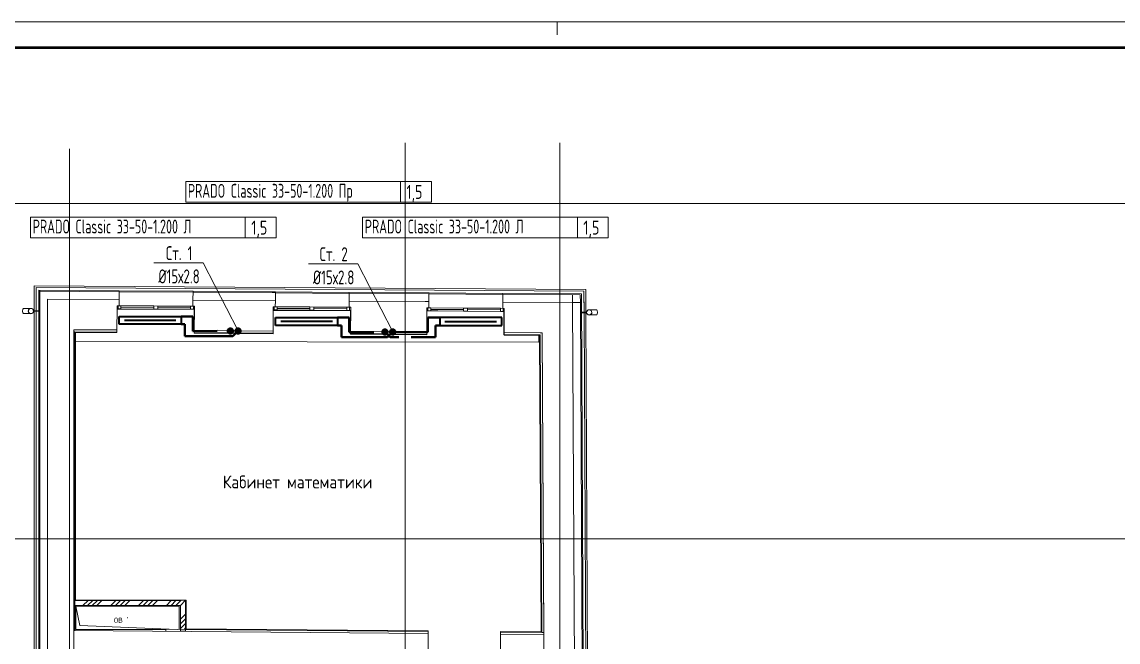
# Model space of a CAD drawing. Header units: millimetres. Extents: x -3929 to 624051, y 52832 to 514950.
# Drawn here: x 163627 to 184859, y 446915 to 458938 of the extents above; entities that cross this region are included whole.
import ezdxf
from ezdxf import colors
from ezdxf.entities.mleader import LeaderData, LeaderLine
from ezdxf.enums import TextEntityAlignment as Align
from ezdxf.math import Vec2, Vec3

# ---------------------------------------------------------------- set-up
doc = ezdxf.new("R2010")
doc.units = ezdxf.units.MM
for name, pattern in [('ADSK_Линия сетки', [25, 20, -2.5, 0, -2.5]), ('ADSK_Штриховая_ш2 п1', [3, 2, -1]), ('Hidden', [7.14375, 4.7625, -2.38125])]:
    doc.linetypes.add(name, pattern=pattern)
for name, color, linetype in [('9_Форматы', 7, 'Continuous'), ('ПРИБОРЫ', 3, 'Continuous'), ('статистика приборов', 252, 'Continuous'), ('стояки', 7, 'Continuous')]:
    doc.layers.add(name, color=color, linetype=linetype)
for name, color, linetype, lineweight in [('_ Окна', 7, 'Continuous', 9), ('Аннотация', 7, 'Continuous', 18), ('Марки помещений', 7, 'Continuous', 20), ('Обобщенные модели', 7, 'Continuous', 18), ('ОВ-О-Оборудование', 32, 'Continuous', 35), ('ОВ-рамка', 7, 'Continuous', 30), ('ОВ-ТЕКСТ', 7, 'Continuous', 25), ('Окна', 7, 'Continuous', 9), ('Оси', 253, 'Continuous', 9), ('Перекрытие', 7, 'Continuous', 18), ('Стены внутренние', 7, 'Continuous', 18), ('Стены наружные', 7, 'Continuous', 18), ('Стены несущие', 7, 'Continuous', 30), ('Стены отделка', 7, 'Continuous', 30), ('Стены штриховка', 7, 'Continuous', 9)]:
    doc.layers.add(name, color=color, linetype=linetype, lineweight=lineweight)
doc.layers.add('т11.1', color=1, linetype='Continuous', true_color=0xff0000)
doc.layers.add('т21.1', color=5, linetype='Continuous', true_color=0x0000ff)
doc.styles.add('GOST Common_2', font='GOST_Common.ttf', dxfattribs={"width": 0.9, "height": 250})
doc.styles.add('GOST Common_4', font='GOST_Common.ttf', dxfattribs={"width": 0.9, "height": 200})
doc.styles.add('СТИЛЬ', font='simplex.shx', dxfattribs={"width": 0.65})

# ---------------------------------------------------------------- blocks, each defined once
blk = doc.blocks.new('*U2938')
at = {"layer": 'ОВ-О-Оборудование', "color": 32, "ltscale": 0.1, "true_color": 0xcd6928}
for p, q in [((600, 75), (-600, 75)), ((-600, 75), (-600, -75)), ((-500, 0), (500, 0)), ((600, -75), (600, 75)), ((-600, -75), (600, -75))]:
    blk.add_line(p, q, dxfattribs=at)
blk = doc.blocks.new('4 этаж')
at = {"layer": '_ Окна', "color": 253, "lineweight": 0}
for p, q in [((356208, 43161), (356208, 43221)), ((356208, 43221), (356284, 43220)), ((356284, 43160), (356208, 43161)), ((356228, 43161), (356228, 43221)), ((356284, 43220), (356284, 43160)), ((356284, 43190), (356920, 43186)), ((356920, 43156), (356920, 43216)), ((356920, 43216), (356996, 43215)), ((356996, 43155), (356920, 43156)), ((356996, 43215), (356996, 43155)), ((356996, 43185), (357632, 43181)), ((357632, 43211), (357632, 43151)), ((357708, 43211), (357632, 43211)), ((357632, 43151), (357708, 43151)), ((357688, 43151), (357688, 43211)), ((357708, 43151), (357708, 43211)), ((359234, 43140), (359234, 43200)), ((359234, 43200), (359310, 43200)), ((359310, 43140), (359234, 43140)), ((359254, 43140), (359254, 43200)), ((359310, 43200), (359310, 43140)), ((359310, 43170), (359946, 43166)), ((359946, 43136), (359946, 43196)), ((359946, 43196), (360022, 43195)), ((360022, 43135), (359946, 43136)), ((360022, 43195), (360022, 43135)), ((360022, 43165), (360658, 43161)), ((360658, 43191), (360658, 43131)), ((360734, 43190), (360658, 43191)), ((360658, 43131), (360734, 43130)), ((360714, 43130), (360714, 43190)), ((360734, 43130), (360734, 43190)), ((362209, 43120), (362210, 43180)), ((362285, 43120), (362209, 43120)), ((362210, 43180), (362286, 43180)), ((362229, 43120), (362230, 43180)), ((362286, 43180), (362285, 43120)), ((362285, 43150), (362921, 43146)), ((362921, 43116), (362922, 43176)), ((362997, 43115), (362921, 43116)), ((362922, 43176), (362998, 43175)), ((362998, 43175), (362997, 43115)), ((362997, 43145), (363633, 43141)), ((363634, 43171), (363633, 43111)), ((363633, 43111), (363709, 43110)), ((363710, 43170), (363634, 43171)), ((363689, 43110), (363690, 43170)), ((363709, 43110), (363710, 43170))]:
    blk.add_line(p, q, dxfattribs=at)
at = {"layer": 'Обобщенные модели', "color": 253, "lineweight": 0}
for p, q in [((354437, 43168), (354395, 43168)), ((354437, 43168), (354443, 43168)), ((354443, 43168), (354448, 43168)), ((354448, 43168), (354454, 43168)), ((354454, 43168), (354459, 43168)), ((354459, 43168), (354465, 43168)), ((354465, 43168), (354470, 43168)), ((354470, 43168), (354475, 43168)), ((354475, 43168), (354480, 43168)), ((354480, 43168), (354484, 43168)), ((354484, 43168), (354489, 43168)), ((354489, 43168), (354493, 43168)), ((354493, 43168), (354498, 43168)), ((354498, 43168), (354502, 43168)), ((354502, 43168), (354506, 43168)), ((354506, 43168), (354510, 43168)), ((354510, 43168), (354513, 43168)), ((354513, 43168), (354516, 43168)), ((354516, 43168), (354520, 43168)), ((354520, 43168), (354523, 43168)), ((354523, 43168), (354525, 43168)), ((354525, 43168), (354528, 43168)), ((354691, 43123), (354592, 43123)), ((354592, 43113), (354691, 43113)), ((365366, 43141), (365368, 43141)), ((365368, 43141), (365370, 43141)), ((365370, 43141), (365373, 43141)), ((365373, 43141), (365376, 43141)), ((365376, 43141), (365380, 43141)), ((365380, 43141), (365383, 43141)), ((365383, 43141), (365387, 43141)), ((365387, 43141), (365391, 43141)), ((365391, 43141), (365395, 43141)), ((365395, 43141), (365399, 43141)), ((365399, 43141), (365403, 43141)), ((365403, 43141), (365408, 43141)), ((365408, 43141), (365412, 43141)), ((365412, 43141), (365417, 43141)), ((365417, 43141), (365422, 43141)), ((365422, 43141), (365427, 43142)), ((365427, 43142), (365433, 43142)), ((365433, 43142), (365438, 43142)), ((365438, 43142), (365443, 43142)), ((365443, 43142), (365449, 43142)), ((365449, 43142), (365455, 43142)), ((365455, 43142), (365457, 43142)), ((365499, 43142), (365457, 43142)), ((354395, 43068), (354437, 43068)), ((354439, 43068), (354437, 43068)), ((354445, 43068), (354439, 43068)), ((354451, 43068), (354445, 43068)), ((354456, 43068), (354451, 43068)), ((354461, 43068), (354456, 43068)), ((354467, 43068), (354461, 43068)), ((354472, 43068), (354467, 43068)), ((354477, 43068), (354472, 43068)), ((354482, 43068), (354477, 43068)), ((354486, 43068), (354482, 43068)), ((354491, 43068), (354486, 43068)), ((354495, 43068), (354491, 43068)), ((354499, 43068), (354495, 43068)), ((354504, 43068), (354499, 43068)), ((354507, 43068), (354504, 43068)), ((354511, 43068), (354507, 43068)), ((354515, 43068), (354511, 43068)), ((354518, 43068), (354515, 43068)), ((354521, 43068), (354518, 43068)), ((354524, 43068), (354521, 43068)), ((354526, 43068), (354524, 43068)), ((354528, 43068), (354526, 43068)), ((365303, 43096), (365204, 43095)), ((365204, 43085), (365303, 43086)), ((365369, 43041), (365367, 43041)), ((365372, 43041), (365369, 43041)), ((365375, 43041), (365372, 43041)), ((365378, 43041), (365375, 43041)), ((365381, 43041), (365378, 43041)), ((365385, 43041), (365381, 43041)), ((365389, 43041), (365385, 43041)), ((365393, 43041), (365389, 43041)), ((365397, 43041), (365393, 43041)), ((365401, 43041), (365397, 43041)), ((365406, 43041), (365401, 43041)), ((365410, 43041), (365406, 43041)), ((365415, 43041), (365410, 43041)), ((365420, 43041), (365415, 43041)), ((365425, 43042), (365420, 43041)), ((365430, 43042), (365425, 43042)), ((365435, 43042), (365430, 43042)), ((365441, 43042), (365435, 43042)), ((365446, 43042), (365441, 43042)), ((365452, 43042), (365446, 43042)), ((365457, 43042), (365452, 43042)), ((365457, 43042), (365500, 43042)), ((357412, 37396), (355412, 37396)), ((355412, 37396), (355412, 36946)), ((355412, 37396), (355487, 37021)), ((357412, 37396), (355412, 37396)), ((355412, 37396), (355412, 36946)), ((357412, 36947), (357412, 37396)), ((357412, 36947), (357412, 37396)), ((355412, 36946), (357151, 36946)), ((355412, 36946), (357151, 36946)), ((355487, 37021), (357373, 36947))]:
    blk.add_line(p, q, dxfattribs=at)
at = {"layer": 'Обобщенные модели', "color": 253, "linetype": 'Continuous', "lineweight": 0}
blk.add_line((365373, 43047), (365399, 43073), dxfattribs=at)
at = {"layer": 'Обобщенные модели', "color": 253, "lineweight": 0}
for centre, radius, start, end in [((354541, 43118), 52, 0, 180), ((354541, 43118), 52, 180, 0), ((354541, 43118), 50, 0, 180), ((354541, 43118), 50, 180, 0), ((365354, 43091), 52, 0.2912, 180.2912), ((365354, 43091), 50, 0.2912, 180.2912), ((365354, 43091), 52, 180.2912, 0.2912), ((365354, 43091), 50, 180.2912, 0.2912), ((356412, 37171), 2.5, 0, 180), ((356412, 37171), 2.5, 180, 0), ((356412, 37171), 2.5, 195, 210), ((356412, 37171), 2.5, 240, 0), ((356412, 37171), 2.5, 0, 105)]:
    blk.add_arc(centre, radius, start, end, dxfattribs=at)
for centre, major_axis, start_param, end_param in [((354395, 43118), (0, -50), 3.141593, 4.712389), ((354395, 43118), (0, -50), 4.712389, 6.283185), ((365500, 43092), (-0.3, 50), 4.712389, 6.283185), ((365500, 43092), (-0.3, 50), 3.141593, 4.712389)]:
    blk.add_ellipse(centre, major_axis=major_axis, ratio=0.309017, start_param=start_param, end_param=end_param, dxfattribs=at)
at = {"layer": 'Окна', "color": 253, "lineweight": 0}
for p, q in [((356208, 43221), (356208, 43161)), ((356284, 43220), (356208, 43221)), ((356208, 43161), (356284, 43160)), ((356284, 43220), (356920, 43216)), ((356920, 43156), (356284, 43160)), ((356996, 43215), (356920, 43216)), ((356920, 43156), (356996, 43155)), ((356996, 43215), (357632, 43211)), ((357632, 43151), (356996, 43155)), ((357708, 43211), (357632, 43211)), ((357632, 43151), (357708, 43151)), ((357708, 43151), (357708, 43211)), ((359234, 43200), (359234, 43140)), ((359310, 43200), (359234, 43200)), ((359234, 43140), (359310, 43140)), ((359310, 43200), (359946, 43196)), ((359946, 43136), (359310, 43140)), ((360022, 43195), (359946, 43196)), ((359946, 43136), (360022, 43135)), ((360022, 43195), (360658, 43191)), ((360658, 43131), (360022, 43135)), ((360734, 43190), (360658, 43191)), ((360658, 43131), (360734, 43130)), ((360734, 43130), (360734, 43190)), ((362210, 43180), (362209, 43120)), ((362209, 43120), (362285, 43120)), ((362286, 43180), (362210, 43180)), ((362921, 43116), (362285, 43120)), ((362286, 43180), (362922, 43176)), ((362921, 43116), (362997, 43115)), ((362998, 43175), (362922, 43176)), ((363633, 43111), (362997, 43115)), ((362998, 43175), (363634, 43171)), ((363633, 43111), (363709, 43110)), ((363710, 43170), (363634, 43171)), ((363709, 43110), (363710, 43170))]:
    blk.add_line(p, q, dxfattribs=at)
at = {"layer": 'Оси', "color": 253, "linetype": 'ADSK_Линия сетки', "lineweight": 0}
for p, q in [((361788, -2196), (361788, 46378)), ((364788, -2196), (364788, 46378)), ((355288, -2196), (355288, 46265)), ((351674, 45200), (417904, 45200)), ((351674, 38700), (417904, 38700))]:
    blk.add_line(p, q, dxfattribs=at)
at = {"layer": 'Перекрытие', "color": 253, "lineweight": 0}
for p, q in [((357674, 43151), (356208, 43151)), ((357702, 42707), (357702, 43151)), ((360732, 43130), (359234, 43130)), ((360732, 42869), (360732, 43130)), ((362422, 43119), (362209, 43119)), ((363698, 42656), (363698, 43110)), ((357705, 42707), (357702, 42707)), ((359232, 42874), (359232, 42707)), ((355403, 42529), (364378, 42516)), ((363706, 42656), (363698, 42656)), ((364378, 42516), (364378, 42644))]:
    blk.add_line(p, q, dxfattribs=at)
at = {"layer": 'Стены внутренние', "color": 253, "lineweight": 0}
for p, q in [((364378, 42550), (364393, 42550)), ((364393, 42538), (364378, 42538)), ((364393, 42550), (364393, 42538))]:
    blk.add_line(p, q, dxfattribs=at)
at = {"layer": 'Стены наружные', "color": 253, "lineweight": 0}
for p, q in [((354606, 43123), (354606, 43606)), ((354606, 43606), (365287, 43535)), ((354641, 43571), (354641, 43123)), ((354641, 43571), (365252, 43500)), ((365252, 43500), (354641, 43571)), ((365287, 43535), (365289, 43096)), ((357680, 43501), (356250, 43510)), ((357680, 43481), (356250, 43490)), ((360706, 43480), (359276, 43490)), ((360706, 43460), (359276, 43470)), ((363681, 43440), (362251, 43450)), ((363682, 43460), (362252, 43470)), ((365252, 43500), (365252, 43450)), ((365254, 43095), (365252, 43500)), ((365252, 43450), (365254, 43095)), ((354606, 32023), (354606, 43114)), ((354641, 43114), (354641, 32023)), ((365254, 43086), (365329, 28341)), ((365329, 28341), (365254, 43086)), ((365289, 43086), (365364, 28341))]:
    blk.add_line(p, q, dxfattribs=at)
at = {"layer": 'Стены несущие', "color": 253, "lineweight": 0}
for p, q in [((356249, 43340), (354861, 43350)), ((354861, 43350), (354861, 35508)), ((356248, 43220), (356249, 43340)), ((357679, 43331), (357678, 43211)), ((359275, 43320), (357679, 43331)), ((359274, 43200), (359275, 43320)), ((356205, 42751), (356208, 43161)), ((357708, 43151), (357705, 42741)), ((357709, 43211), (357708, 43211)), ((359231, 42730), (359234, 43140)), ((360705, 43310), (360704, 43190)), ((360705, 43310), (362175, 43301)), ((360734, 43130), (360731, 42720)), ((362250, 43300), (362175, 43301)), ((362206, 42710), (362209, 43120)), ((362250, 43180), (362250, 43300)), ((363680, 43290), (363680, 43170)), ((363680, 43290), (365033, 43281)), ((363709, 43110), (363706, 42700)), ((365033, 43281), (365072, 35480)), ((354861, 35508), (354861, 42760)), ((356205, 42751), (355371, 42756)), ((355371, 36925), (355371, 42756)), ((356205, 42751), (356205, 42751)), ((357705, 42741), (359231, 42730)), ((360731, 42720), (362131, 42711)), ((362131, 42711), (362206, 42710)), ((364446, 42695), (363706, 42700)), ((364446, 42695), (364475, 36845)), ((357437, 37509), (355381, 37509)), ((355381, 37509), (355381, 37409)), ((355381, 37409), (357437, 37409)), ((357437, 37515), (357437, 37503)), ((357537, 37515), (357437, 37515)), ((357437, 37409), (357437, 36909)), ((357537, 36909), (357537, 37515)), ((362237, 36864), (355371, 36925)), ((357437, 36909), (357537, 36909)), ((362234, 36554), (362237, 36864)), ((363637, 36852), (363634, 36542)), ((363637, 36852), (364475, 36845))]:
    blk.add_line(p, q, dxfattribs=at)
at = {"layer": 'Стены отделка', "color": 253, "lineweight": 0}
for p, q in [((356250, 43510), (354691, 43521)), ((354691, 43521), (354691, 35508)), ((354711, 43501), (356250, 43490)), ((354861, 42760), (354861, 43350)), ((356249, 43340), (356250, 43490)), ((356250, 43490), (356250, 43510)), ((357680, 43501), (357679, 43331)), ((357679, 43331), (357679, 43331)), ((357681, 43501), (357680, 43501)), ((357680, 43481), (359276, 43470)), ((359216, 43490), (357681, 43501)), ((359276, 43490), (359216, 43490)), ((359275, 43320), (359276, 43470)), ((359276, 43470), (359276, 43490)), ((360706, 43460), (360705, 43310)), ((362252, 43470), (360706, 43480)), ((360706, 43480), (360706, 43460)), ((362251, 43450), (360706, 43460)), ((362250, 43300), (362251, 43450)), ((362251, 43450), (362252, 43470)), ((363681, 43440), (363680, 43290)), ((363682, 43460), (363681, 43440)), ((363681, 43440), (365182, 43430)), ((365202, 43450), (363682, 43460)), ((365032, 43431), (365033, 43281)), ((365182, 43430), (365183, 43280)), ((365242, 35481), (365202, 43450)), ((362175, 43301), (362250, 43300)), ((365183, 43280), (365033, 43281)), ((355371, 42756), (355371, 42716)), ((355371, 42716), (355391, 42716)), ((355391, 42716), (355371, 42716)), ((355391, 36925), (355391, 42716)), ((355403, 42704), (356205, 42699)), ((355403, 37515), (355403, 42704)), ((356205, 42711), (356205, 42751)), ((356205, 42699), (356205, 42711)), ((357705, 42741), (357705, 42741)), ((357705, 42741), (357705, 42701)), ((357706, 42701), (357705, 42701)), ((357705, 42701), (357705, 42689)), ((357705, 42689), (359231, 42678)), ((359231, 42730), (359231, 42730)), ((359231, 42690), (359231, 42730)), ((359231, 42690), (359231, 42690)), ((359231, 42678), (359231, 42690)), ((360731, 42720), (360731, 42680)), ((360731, 42680), (360731, 42668)), ((362206, 42658), (362206, 42710)), ((363706, 42700), (363706, 42660)), ((364406, 42695), (364406, 42696)), ((364446, 42695), (364406, 42695)), ((364476, 36884), (364446, 42695)), ((360731, 42668), (362206, 42658)), ((362206, 42670), (362131, 42671)), ((363706, 42660), (363706, 42648)), ((363706, 42648), (364394, 42644)), ((364394, 42644), (364424, 36897)), ((364436, 36884), (364406, 42656)), ((355391, 37503), (357437, 37503)), ((357437, 37515), (355403, 37515)), ((357547, 37515), (357537, 37515)), ((357549, 36958), (357549, 37513)), ((357547, 36946), (357151, 36949)), ((357151, 36949), (357151, 36909)), ((362238, 36916), (357549, 36958)), ((355371, 36925), (355391, 36925)), ((362226, 36905), (362237, 36904)), ((362237, 36864), (362238, 36916)), ((363638, 36904), (363637, 36852)), ((363637, 36892), (363646, 36892)), ((363637, 36852), (363637, 36852)), ((364424, 36897), (363638, 36904)), ((363646, 36892), (363646, 36892)), ((364476, 36885), (364436, 36885)), ((364436, 36884), (364476, 36884)), ((364475, 36845), (364476, 36845)), ((364476, 36845), (364476, 36885))]:
    blk.add_line(p, q, dxfattribs=at)
at = {"layer": 'Стены штриховка', "color": 253, "lineweight": 0}
for p, q in [((354711, 35508), (354711, 43521)), ((354711, 43501), (354711, 35508)), ((365183, 43280), (365222, 35480)), ((356205, 42711), (355391, 42716)), ((355401, 42706), (356205, 42701)), ((355401, 37513), (355401, 42706)), ((357705, 42691), (359231, 42680)), ((357706, 42701), (359231, 42690)), ((360731, 42680), (360731, 42680)), ((362131, 42671), (360731, 42680)), ((360731, 42670), (362206, 42660)), ((364406, 42656), (363706, 42660)), ((363706, 42650), (364396, 42646)), ((364396, 42646), (364426, 36895)), ((357437, 37513), (355401, 37513)), ((357549, 37513), (357537, 37513)), ((357547, 36956), (357547, 37515)), ((357549, 37515), (357547, 37515)), ((357549, 37513), (357549, 37515)), ((362238, 36914), (357547, 36956)), ((357547, 36946), (362226, 36905)), ((355371, 36925), (355371, 36545)), ((364426, 36895), (363637, 36902)), ((364436, 36885), (363646, 36892)), ((364477, 36465), (364475, 36845))]:
    blk.add_line(p, q, dxfattribs=at)
at = {"layer": 'Стены штриховка', "color": 253, "linetype": 'Continuous', "lineweight": 0}
for p, q in [((355549, 37409), (355648, 37508)), ((355638, 37409), (355737, 37508)), ((355728, 37409), (355827, 37508)), ((355818, 37409), (355916, 37507)), ((356087, 37409), (356185, 37507)), ((356177, 37409), (356275, 37506)), ((356267, 37409), (356364, 37506)), ((356357, 37409), (356454, 37506)), ((356626, 37409), (356722, 37505)), ((356716, 37409), (356812, 37505)), ((356806, 37409), (356901, 37505)), ((356896, 37409), (356991, 37504)), ((357165, 37409), (357260, 37504)), ((357255, 37409), (357349, 37503)), ((357345, 37409), (357437, 37502)), ((357434, 37409), (357437, 37412)), ((357437, 37502), (357451, 37515)), ((357437, 37412), (357537, 37512)), ((357437, 37143), (357537, 37243)), ((357437, 37053), (357537, 37153)), ((357437, 36963), (357537, 37063)), ((357507, 36942), (357537, 36973))]:
    blk.add_line(p, q, dxfattribs=at)
at = {"layer": 'Аннотация', "color": 253, "lineweight": 0, "style": 'GOST Common_4', "width": 0.9}
blk.add_text('ОВ', height=100, dxfattribs=at).set_placement((356150, 37073))
at = {"layer": 'Марки помещений', "color": 253, "lineweight": 0, "style": 'GOST Common_2', "width": 0.9}
blk.add_text('Кабинет математики', height=250, dxfattribs=at).set_placement((358258, 39679))
blk = doc.blocks.new('*U2998')
at = {"layer": '9_Форматы', "color": 7, "linetype": 'Continuous', "lineweight": 9, "ltscale": 100}
blk.add_lwpolyline([(5, -5), (5, 589), (-836, 589), (-836, -5)], close=True, dxfattribs=at)
at = {"layer": '9_Форматы', "color": 7, "linetype": 'Continuous', "lineweight": 15, "ltscale": 100}
blk.add_lwpolyline([(-626, 589), (-626, 586.5)], dxfattribs=at)
at = {"layer": '9_Форматы', "color": 7, "linetype": 'Continuous', "lineweight": 9, "ltscale": 100, "const_width": 0.5}
blk.add_lwpolyline([(0, 0), (0, 584), (-816, 584), (-816, 0)], close=True, dxfattribs=at)

msp = doc.modelspace()

# ---------------------------------------------------------------- hatches: boundary and pattern name
at = {"layer": 'т11.1', "lineweight": 40}
h = msp.add_hatch(color=256, dxfattribs=at)
h.dxf.hatch_style = 1
h.paths.add_polyline_path([(167864.22, 452946.922, 1), (167764.22, 452946.922, 1)])
h = msp.add_hatch(color=256, dxfattribs=at)
h.dxf.hatch_style = 1
h.paths.add_polyline_path([(170858.748, 452926.811, 1), (170758.748, 452926.811, 1)])
at = {"layer": 'т21.1', "linetype": 'ADSK_Штриховая_ш2 п1', "lineweight": 40, "ltscale": 50}
h = msp.add_hatch(color=256, dxfattribs=at)
h.dxf.hatch_style = 1
h.paths.add_polyline_path([(167714.22, 452946.922, 1), (167614.22, 452946.922, 1)])
h = msp.add_hatch(color=256, dxfattribs=at)
h.dxf.hatch_style = 1
h.paths.add_polyline_path([(170708.748, 452926.811, 1), (170608.748, 452926.811, 1)])

# ---------------------------------------------------------------- linework, layer by layer
at = {"layer": 'ПРИБОРЫ', "color": 7, "lineweight": 15}
for p, q in [((166799.581, 455846.641), (171559.201, 455846.641)), ((166799.581, 455846.641), (171559.201, 455846.641)), ((166799.581, 455846.641), (166799.581, 455446.641)), ((170959.201, 455846.641), (170959.201, 455446.641)), ((171559.201, 455846.641), (171559.201, 455446.641)), ((166799.581, 455446.641), (171559.201, 455446.641)), ((163793.904, 455154.461), (168553.524, 455154.461)), ((163793.904, 455154.461), (168553.524, 455154.461)), ((163793.904, 455154.461), (163793.904, 454754.461)), ((167953.524, 455154.461), (167953.524, 454754.461)), ((168553.524, 455154.461), (168553.524, 454754.461)), ((170225.805, 455154.461), (174985.425, 455154.461)), ((170225.805, 455154.461), (174985.425, 455154.461)), ((170225.805, 455154.461), (170225.805, 454754.461)), ((174385.425, 455154.461), (174385.425, 454754.461)), ((174985.425, 455154.461), (174985.425, 454754.461)), ((163793.904, 454754.461), (168553.524, 454754.461)), ((170225.805, 454754.461), (174985.425, 454754.461))]:
    msp.add_line(p, q, dxfattribs=at)
at = {"layer": 'т11.1', "lineweight": 40}
for p, q in [((171721.589, 453205.47), (171490.043, 453205.47)), ((171490.043, 453205.47), (171490.043, 452925.813)), ((166711.199, 453075.581), (166785.276, 453075.581)), ((166785.276, 453075.581), (166785.276, 452845.924)), ((167814.22, 452946.922), (167713.223, 452845.924)), ((169741.881, 453055.47), (169815.956, 453055.47)), ((169815.956, 453055.47), (169815.956, 452825.813)), ((170808.748, 452926.811), (170707.75, 452825.813)), ((171490.043, 452925.813), (170808.748, 452926.811)), ((166785.276, 452845.924), (167713.223, 452845.924)), ((169815.956, 452825.813), (170707.75, 452825.813))]:
    msp.add_line(p, q, dxfattribs=at)
for centre in [(167814.22, 452946.922), (170808.748, 452926.811)]:
    msp.add_circle(centre, 50, dxfattribs=at)
at = {"layer": 'т21.1', "linetype": 'Hidden', "lineweight": 40, "ltscale": 100}
for p, q in [((166711.199, 453225.581), (166935.276, 453225.581)), ((166935.276, 453225.581), (166935.276, 452945.924)), ((169741.881, 453205.47), (169965.956, 453205.47)), ((169965.956, 453205.47), (169965.956, 452925.813)), ((166935.276, 452945.924), (167664.22, 452946.922)), ((169965.956, 452925.813), (170658.748, 452926.811)), ((170658.748, 452926.811), (170759.746, 452825.813)), ((171721.589, 453055.47), (171640.043, 453055.47)), ((171640.043, 453055.47), (171640.043, 452825.813)), ((171640.043, 452825.813), (170759.746, 452825.813))]:
    msp.add_line(p, q, dxfattribs=at)
at = {"layer": 'т21.1', "lineweight": 40, "ltscale": 50}
for centre in [(167664.22, 452946.922), (170658.748, 452926.811)]:
    msp.add_circle(centre, 50, dxfattribs=at)

# ---------------------------------------------------------------- block references
at = {"layer": 'ОВ-О-Оборудование', "ltscale": 10, "xscale": -1}
for p in [(166111.199, 453150.581), (169141.881, 453130.47)]:
    msp.add_blockref('*U2938', p, dxfattribs=at)
at = {"layer": 'ОВ-О-Оборудование', "ltscale": 10}
msp.add_blockref('*U2938', (172321.589, 453130.47), dxfattribs=at)
at = {"layer": 'ОВ-рамка', "ltscale": 100, "transparency": 33554687, "xscale": 100, "yscale": 100, "zscale": 100}
msp.add_blockref('*U2998', (236591.963, 400038.391), dxfattribs=at)
at = {"layer": 'стояки', "color": 5, "lineweight": 40}
msp.add_blockref('4 этаж', (-190738.98, 410215.433), dxfattribs=at)

# ---------------------------------------------------------------- texts
at = {"layer": 'статистика приборов', "color": 7, "style": 'СТИЛЬ', "width": 0.6}
for s, p in [('PRADO Classic 33-50-1.200 Пр      ', (166842.558, 455528.494)), ('PRADO Classic 33-50-1.200 Л      ', (163836.88, 454836.314)), ('PRADO Classic 33-50-1.200 Л      ', (170268.782, 454836.314))]:
    msp.add_text(s, height=270, dxfattribs=at).set_placement(p)
at = {"layer": 'статистика приборов', "color": 7, "style": 'СТИЛЬ', "width": 0.7}
for p in [(171230.267, 455507.092), (168224.59, 454814.912), (174656.491, 454814.912)]:
    msp.add_text('1,5', height=270, dxfattribs=at).set_placement(p, align=Align.CENTER)

# ---------------------------------------------------------------- leaders
at = {"layer": 'ОВ-ТЕКСТ', "color": 7}
ml = msp.add_multileader_mtext('Standard', dxfattribs=at)
ml.set_content('\\A1;Ст. 1^J%%C15х2.8 ', color=7, style='СТИЛЬ')
ml.set_leader_properties(color=7, lineweight=18)
ml.build(insert=Vec2(0, 0))
ml.multileader.update_dxf_attribs({"text_left_attachment_type": 6, "text_right_attachment_type": 6, "dogleg_length": 0.36, "arrow_head_size": 0.126})
ctx = ml.context
ctx.base_point, ctx.char_height, ctx.arrow_head_size, ctx.landing_gap_size, ctx.plane_origin = Vec3(166203.693, 454266.006), 270, 0.126, 0.063, Vec3(168551.585, 452092.224)
ctx.left_attachment, ctx.right_attachment, ctx.text_align_type = 6, 6, 1
notes = []
notes.append((ctx, [(1, (1, 1, 0), (167140.071, 454266.006), (-1, 0), 0.252, [(1, [(167664.22, 452946.922), (167814.22, 452946.922)], 0, [])])]))
ctx.mtext.insert, ctx.mtext.width, ctx.mtext.alignment, ctx.mtext.flow_direction = Vec3(166671.756, 454590.006), 1404.14984, 2, 5
ml = msp.add_multileader_mtext('Standard', dxfattribs=at)
ml.set_content('\\A1;Ст. 2^J%%C15х2.8 ', color=7, style='СТИЛЬ')
ml.set_leader_properties(color=7, lineweight=18)
ml.build(insert=Vec2(0, 0))
ml.multileader.update_dxf_attribs({"text_left_attachment_type": 6, "text_right_attachment_type": 6, "dogleg_length": 0.36, "arrow_head_size": 0.126})
ctx = ml.context
ctx.base_point, ctx.char_height, ctx.arrow_head_size, ctx.landing_gap_size, ctx.plane_origin = Vec3(169198.221, 454245.895), 270, 0.126, 0.063, Vec3(171546.112, 452072.113)
ctx.left_attachment, ctx.right_attachment, ctx.text_align_type = 6, 6, 1
notes.append((ctx, [(1, (1, 1, 0), (170134.599, 454245.895), (-1, 0), 0.252, [(1, [(170658.748, 452926.811), (170808.748, 452926.811)], 0, [])])]))
ctx.mtext.insert, ctx.mtext.width, ctx.mtext.alignment, ctx.mtext.flow_direction = Vec3(169666.284, 454569.895), 1404.14984, 2, 5
for ctx, leaders in notes:
    for number, flags, end, landing, length, lines in leaders:
        leader = LeaderData()
        leader.index, (leader.has_last_leader_line, leader.has_dogleg_vector, leader.attachment_direction) = number, flags
        leader.last_leader_point, leader.dogleg_vector, leader.dogleg_length = Vec3(end), Vec3(landing), length
        for number, points, colour, breaks in lines:
            line = LeaderLine()
            line.index, line.vertices, line.color, line.breaks = number, Vec3.list(points), colors.encode_raw_color(colour), breaks
            leader.lines.append(line)
        ctx.leaders.append(leader)

doc.saveas('drawing.dxf')
